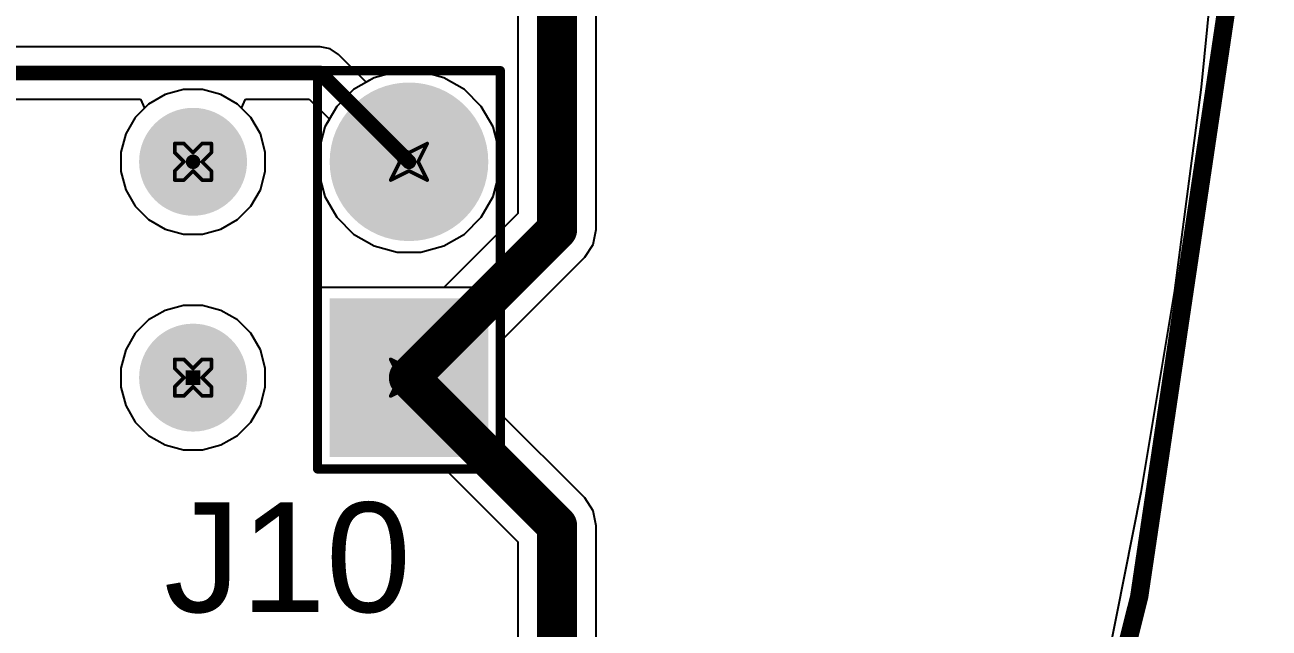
# Model space of a CAD drawing. Header units: inches. Extents: x -89 to 427, y -87 to 99.
# Drawn here: x 70.15 to 87.44, y -17.47 to -9.08 of the extents above; entities that cross this region are included whole.
import ezdxf

# ---------------------------------------------------------------- set-up
doc = ezdxf.new("R2010")
doc.units = ezdxf.units.IN
for name, color, linetype in [('Board_Outline', 56, 'Continuous'), ('Bottom Layer', 5, 'Continuous'), ('Bottom Solder', 6, 'Continuous'), ('Drill Drawing', 1, 'Continuous'), ('Multi-Layer', 9, 'Continuous'), ('Pad Holes', 156, 'Continuous'), ('Top Layer', 1, 'Continuous'), ('Top Overlay', 2, 'Continuous'), ('Top Solder', 216, 'Continuous')]:
    doc.layers.add(name, color=color, linetype=linetype)
doc.styles.add('Arial', font='', dxfattribs={"height": 0.2})
doc.styles.get('Arial').set_extended_font_data('Arial')

msp = doc.modelspace()

# ---------------------------------------------------------------- hatches: boundary and pattern name
at = {"layer": 'Bottom Layer'}
h = msp.add_hatch(color=5, dxfattribs=at)
edge = h.paths.add_edge_path()
edge.add_arc((75.489, -10.988), 1, 0, 360)
h = msp.add_hatch(color=5, dxfattribs=at)
edge = h.paths.add_edge_path()
edge.add_arc((75.489, -10.988), 1, 0, 360)
msp.add_hatch(color=5, dxfattribs=at).paths.add_polyline_path([(74.489, -14.988), (74.489, -12.988), (76.489, -12.988), (76.489, -14.988)])
msp.add_hatch(color=5, dxfattribs=at).paths.add_polyline_path([(74.489, -14.988), (74.489, -12.988), (76.489, -12.988), (76.489, -14.988)])
at = {"layer": 'Bottom Solder'}
h = msp.add_hatch(color=6, dxfattribs=at)
edge = h.paths.add_edge_path()
edge.add_arc((75.489, -10.988), 1.102, 0, 360)
h = msp.add_hatch(color=6, dxfattribs=at)
edge = h.paths.add_edge_path()
edge.add_arc((75.489, -10.988), 1.102, 0, 360)
h = msp.add_hatch(color=6, dxfattribs=at)
edge = h.paths.add_edge_path()
edge.add_arc((72.489, -10.988), 0.102, 0, 360)
for points in [[(74.387, -15.09), (74.387, -12.887), (76.59, -12.887), (76.59, -15.09)], [(74.387, -15.09), (74.387, -12.887), (76.59, -12.887), (76.59, -15.09)], [(72.387, -14.09), (72.387, -13.887), (72.59, -13.887), (72.59, -14.09)]]:
    msp.add_hatch(color=6, dxfattribs=at).paths.add_polyline_path(points)
at = {"layer": 'Multi-Layer'}
h = msp.add_hatch(color=9, dxfattribs=at)
edge = h.paths.add_edge_path()
edge.add_arc((75.489, -10.988), 1, 0, 360)
h = msp.add_hatch(color=9, dxfattribs=at)
edge = h.paths.add_edge_path()
edge.add_arc((75.489, -10.988), 1, 0, 360)
msp.add_hatch(color=9, dxfattribs=at).paths.add_polyline_path([(74.489, -14.988), (74.489, -12.988), (76.489, -12.988), (76.489, -14.988)])
msp.add_hatch(color=9, dxfattribs=at).paths.add_polyline_path([(74.489, -14.988), (74.489, -12.988), (76.489, -12.988), (76.489, -14.988)])
at = {"layer": 'Pad Holes'}
h = msp.add_hatch(color=7, dxfattribs=at)
edge = h.paths.add_edge_path()
edge.add_arc((72.489, -10.988), 0.75, 0, 360)
h = msp.add_hatch(color=7, dxfattribs=at)
edge = h.paths.add_edge_path()
edge.add_arc((75.489, -10.988), 0.6, 0, 360)
h = msp.add_hatch(color=7, dxfattribs=at)
edge = h.paths.add_edge_path()
edge.add_arc((75.489, -10.988), 0.6, 0, 360)
h = msp.add_hatch(color=7, dxfattribs=at)
edge = h.paths.add_edge_path()
edge.add_arc((72.489, -13.988), 0.75, 0, 360)
h = msp.add_hatch(color=7, dxfattribs=at)
edge = h.paths.add_edge_path()
edge.add_arc((75.489, -13.988), 0.6, 0, 360)
h = msp.add_hatch(color=7, dxfattribs=at)
edge = h.paths.add_edge_path()
edge.add_arc((75.489, -13.988), 0.6, 0, 360)
at = {"layer": 'Top Layer'}
h = msp.add_hatch(color=1, dxfattribs=at)
edge = h.paths.add_edge_path()
edge.add_arc((75.489, -10.988), 1, 0, 360)
h = msp.add_hatch(color=1, dxfattribs=at)
edge = h.paths.add_edge_path()
edge.add_arc((75.489, -10.988), 1, 0, 360)
msp.add_hatch(color=1, dxfattribs=at).paths.add_polyline_path([(74.489, -14.988), (74.489, -12.988), (76.489, -12.988), (76.489, -14.988)])
msp.add_hatch(color=1, dxfattribs=at).paths.add_polyline_path([(74.489, -14.988), (74.489, -12.988), (76.489, -12.988), (76.489, -14.988)])
at = {"layer": 'Top Solder'}
h = msp.add_hatch(color=216, dxfattribs=at)
edge = h.paths.add_edge_path()
edge.add_arc((75.489, -10.988), 1.102, 0, 360)
h = msp.add_hatch(color=216, dxfattribs=at)
edge = h.paths.add_edge_path()
edge.add_arc((75.489, -10.988), 1.102, 0, 360)
h = msp.add_hatch(color=216, dxfattribs=at)
edge = h.paths.add_edge_path()
edge.add_arc((72.489, -10.988), 0.102, 0, 360)
for points in [[(74.387, -15.09), (74.387, -12.887), (76.59, -12.887), (76.59, -15.09)], [(74.387, -15.09), (74.387, -12.887), (76.59, -12.887), (76.59, -15.09)], [(72.387, -14.09), (72.387, -13.887), (72.59, -13.887), (72.59, -14.09)]]:
    msp.add_hatch(color=216, dxfattribs=at).paths.add_polyline_path(points)

# ---------------------------------------------------------------- linework, layer by layer
at = {"layer": 'Board_Outline'}
msp.add_lwpolyline([(87.312, 0, 0.254, 0.254, 1), (-87.312, 0, 0.254, 0.254, 1)], format="xyseb", close=True, dxfattribs=at)
at = {"layer": 'Bottom Layer'}
for p, q in [((86.774, -7.115), (86.495, -9.95)), ((78.09, -11.931), (78.09, -7.695)), ((77.002, -7.92), (77.002, -11.706)), ((74.254, -9.391), (69.875, -9.391)), ((74.393, -9.419), (74.254, -9.391)), ((74.254, -9.391), (74.254, -9.391)), ((74.51, -9.497), (74.393, -9.419)), ((74.896, -9.883), (74.51, -9.497)), ((75.005, -9.82), (74.896, -9.883)), ((75.324, -9.734), (75.005, -9.82)), ((75.654, -9.734), (75.324, -9.734)), ((75.973, -9.82), (75.654, -9.734)), ((76.259, -9.985), (75.973, -9.82)), ((76.492, -10.218), (76.259, -9.985)), ((86.495, -9.95), (86.123, -12.775)), ((70.026, -10.116), (71.761, -10.116)), ((71.761, -10.116), (71.814, -10.243)), ((73.163, -10.243), (73.216, -10.116)), ((73.216, -10.116), (74.104, -10.116)), ((74.104, -10.116), (74.383, -10.395)), ((71.685, -10.372), (71.553, -10.601)), ((71.814, -10.243), (71.685, -10.372)), ((73.292, -10.372), (73.163, -10.243)), ((73.424, -10.601), (73.292, -10.372)), ((76.657, -10.504), (76.492, -10.218)), ((74.32, -10.504), (74.235, -10.823)), ((74.383, -10.395), (74.32, -10.504)), ((76.743, -10.823), (76.657, -10.504)), ((71.553, -10.601), (71.485, -10.856)), ((73.493, -10.856), (73.424, -10.601)), ((71.485, -10.856), (71.485, -11.121)), ((73.493, -11.121), (73.493, -10.856)), ((74.235, -10.823), (74.235, -11.153)), ((76.743, -11.153), (76.743, -10.823)), ((71.485, -11.121), (71.553, -11.376)), ((73.424, -11.376), (73.493, -11.121)), ((74.235, -11.153), (74.32, -11.472)), ((76.657, -11.472), (76.743, -11.153)), ((71.553, -11.376), (71.685, -11.605)), ((73.292, -11.605), (73.424, -11.376)), ((74.32, -11.472), (74.485, -11.758)), ((76.492, -11.758), (76.657, -11.472)), ((71.685, -11.605), (71.872, -11.792)), ((73.105, -11.792), (73.292, -11.605)), ((77.002, -11.706), (75.974, -12.734)), ((71.872, -11.792), (72.101, -11.924)), ((72.101, -11.924), (72.357, -11.992)), ((72.621, -11.992), (72.876, -11.924)), ((72.876, -11.924), (73.105, -11.792)), ((74.485, -11.758), (74.719, -11.992)), ((76.259, -11.992), (76.492, -11.758)), ((72.357, -11.992), (72.621, -11.992)), ((74.719, -11.992), (75.005, -12.157)), ((75.973, -12.157), (76.259, -11.992)), ((78.049, -12.139), (78.09, -11.931)), ((75.005, -12.157), (75.324, -12.242)), ((75.324, -12.242), (75.654, -12.242)), ((75.654, -12.242), (75.973, -12.157)), ((77.931, -12.315), (78.049, -12.139)), ((76.743, -13.503), (77.931, -12.315)), ((75.974, -12.734), (74.235, -12.734)), ((74.235, -12.734), (74.235, -15.242)), ((86.123, -12.775), (85.659, -15.586)), ((72.101, -13.053), (71.872, -13.185)), ((72.357, -12.984), (72.101, -13.053)), ((72.621, -12.984), (72.357, -12.984)), ((72.876, -13.053), (72.621, -12.984)), ((73.105, -13.185), (72.876, -13.053)), ((71.872, -13.185), (71.685, -13.372)), ((73.292, -13.372), (73.105, -13.185)), ((71.685, -13.372), (71.553, -13.601)), ((73.424, -13.601), (73.292, -13.372)), ((71.553, -13.601), (71.485, -13.856)), ((73.493, -13.856), (73.424, -13.601)), ((76.743, -14.473), (76.743, -13.503)), ((71.485, -13.856), (71.485, -14.121)), ((73.493, -14.121), (73.493, -13.856)), ((71.485, -14.121), (71.553, -14.376)), ((73.424, -14.376), (73.493, -14.121)), ((71.553, -14.376), (71.685, -14.605)), ((73.292, -14.605), (73.424, -14.376)), ((77.931, -15.661), (76.743, -14.473)), ((71.685, -14.605), (71.872, -14.792)), ((73.105, -14.792), (73.292, -14.605)), ((71.872, -14.792), (72.101, -14.924)), ((72.876, -14.924), (73.105, -14.792)), ((72.101, -14.924), (72.357, -14.992)), ((72.357, -14.992), (72.621, -14.992)), ((72.621, -14.992), (72.876, -14.924)), ((74.235, -15.242), (75.974, -15.242)), ((75.974, -15.242), (77.002, -16.271)), ((78.049, -15.838), (77.931, -15.661)), ((85.659, -15.586), (85.103, -18.38)), ((78.09, -16.046), (78.049, -15.838)), ((78.09, -20.282), (78.09, -16.046)), ((77.002, -16.271), (77.002, -20.057))]:
    msp.add_line(p, q, dxfattribs=at)
for points in [[(77.546, -11.931, 0.559, 0.559, 0), (77.546, -7.695, 0.559, 0.559, 0)], [(69.875, -9.754, 0.203, 0.203, 0), (74.254, -9.754, 0.203, 0.203, 0)], [(74.254, -9.754, 0.203, 0.203, 0), (75.489, -10.988, 0.203, 0.203, 0)], [(75.489, -13.988, 0.559, 0.559, 0), (77.546, -11.931, 0.559, 0.559, 0)], [(75.489, -13.988, 0.559, 0.559, 0), (77.546, -16.046, 0.559, 0.559, 0)], [(77.546, -20.282, 0.559, 0.559, 0), (77.546, -16.046, 0.559, 0.559, 0)]]:
    msp.add_lwpolyline(points, format="xyseb", dxfattribs=at)
for points in [[(74.203, -9.754, 0.102, 0.102, 1), (74.305, -9.754, 0.102, 0.102, 1)], [(74.203, -9.754, 0.102, 0.102, 1), (74.305, -9.754, 0.102, 0.102, 1)], [(75.438, -10.988, 0.102, 0.102, 1), (75.54, -10.988, 0.102, 0.102, 1)], [(77.406, -11.931, 0.279, 0.279, 1), (77.686, -11.931, 0.279, 0.279, 1)], [(77.406, -11.931, 0.279, 0.279, 1), (77.686, -11.931, 0.279, 0.279, 1)], [(75.349, -13.988, 0.279, 0.279, 1), (75.629, -13.988, 0.279, 0.279, 1)], [(75.349, -13.988, 0.279, 0.279, 1), (75.629, -13.988, 0.279, 0.279, 1)], [(77.406, -16.046, 0.279, 0.279, 1), (77.686, -16.046, 0.279, 0.279, 1)], [(77.406, -16.046, 0.279, 0.279, 1), (77.686, -16.046, 0.279, 0.279, 1)]]:
    msp.add_lwpolyline(points, format="xyseb", close=True, dxfattribs=at)
at = {"layer": 'Drill Drawing'}
for points in [[(72.235, -10.861, 0.0508, 0.0508, 0), (72.235, -10.734, 0.0508, 0.0508, 0)], [(72.235, -10.734, 0.0508, 0.0508, 0), (72.362, -10.734, 0.0508, 0.0508, 0)], [(72.362, -10.734, 0.0508, 0.0508, 0), (72.489, -10.861, 0.0508, 0.0508, 0)], [(72.489, -10.861, 0.0508, 0.0508, 0), (72.616, -10.734, 0.0508, 0.0508, 0)], [(72.616, -10.734, 0.0508, 0.0508, 0), (72.743, -10.734, 0.0508, 0.0508, 0)], [(72.743, -10.861, 0.0508, 0.0508, 0), (72.743, -10.734, 0.0508, 0.0508, 0)], [(75.235, -10.734, 0.0508, 0.0508, 0), (75.489, -10.861, 0.0508, 0.0508, 0)], [(75.235, -10.734, 0.0508, 0.0508, 0), (75.362, -10.988, 0.0508, 0.0508, 0)], [(75.489, -10.861, 0.0508, 0.0508, 0), (75.743, -10.734, 0.0508, 0.0508, 0)], [(75.616, -10.988, 0.0508, 0.0508, 0), (75.743, -10.734, 0.0508, 0.0508, 0)], [(72.235, -10.861, 0.0508, 0.0508, 0), (72.362, -10.988, 0.0508, 0.0508, 0)], [(72.616, -10.988, 0.0508, 0.0508, 0), (72.743, -10.861, 0.0508, 0.0508, 0)], [(72.235, -11.115, 0.0508, 0.0508, 0), (72.362, -10.988, 0.0508, 0.0508, 0)], [(72.616, -10.988, 0.0508, 0.0508, 0), (72.743, -11.115, 0.0508, 0.0508, 0)], [(75.235, -11.242, 0.0508, 0.0508, 0), (75.362, -10.988, 0.0508, 0.0508, 0)], [(75.616, -10.988, 0.0508, 0.0508, 0), (75.743, -11.242, 0.0508, 0.0508, 0)], [(72.235, -11.242, 0.0508, 0.0508, 0), (72.235, -11.115, 0.0508, 0.0508, 0)], [(72.235, -11.242, 0.0508, 0.0508, 0), (72.362, -11.242, 0.0508, 0.0508, 0)], [(72.362, -11.242, 0.0508, 0.0508, 0), (72.489, -11.115, 0.0508, 0.0508, 0)], [(72.489, -11.115, 0.0508, 0.0508, 0), (72.616, -11.242, 0.0508, 0.0508, 0)], [(72.616, -11.242, 0.0508, 0.0508, 0), (72.743, -11.242, 0.0508, 0.0508, 0)], [(72.743, -11.242, 0.0508, 0.0508, 0), (72.743, -11.115, 0.0508, 0.0508, 0)], [(75.235, -11.242, 0.0508, 0.0508, 0), (75.489, -11.115, 0.0508, 0.0508, 0)], [(75.489, -11.115, 0.0508, 0.0508, 0), (75.743, -11.242, 0.0508, 0.0508, 0)], [(72.235, -13.861, 0.0508, 0.0508, 0), (72.235, -13.734, 0.0508, 0.0508, 0)], [(72.235, -13.734, 0.0508, 0.0508, 0), (72.362, -13.734, 0.0508, 0.0508, 0)], [(72.362, -13.734, 0.0508, 0.0508, 0), (72.489, -13.861, 0.0508, 0.0508, 0)], [(72.489, -13.861, 0.0508, 0.0508, 0), (72.616, -13.734, 0.0508, 0.0508, 0)], [(72.616, -13.734, 0.0508, 0.0508, 0), (72.743, -13.734, 0.0508, 0.0508, 0)], [(72.743, -13.861, 0.0508, 0.0508, 0), (72.743, -13.734, 0.0508, 0.0508, 0)], [(75.235, -13.734, 0.0508, 0.0508, 0), (75.489, -13.861, 0.0508, 0.0508, 0)], [(75.235, -13.734, 0.0508, 0.0508, 0), (75.362, -13.988, 0.0508, 0.0508, 0)], [(75.489, -13.861, 0.0508, 0.0508, 0), (75.743, -13.734, 0.0508, 0.0508, 0)], [(75.616, -13.988, 0.0508, 0.0508, 0), (75.743, -13.734, 0.0508, 0.0508, 0)], [(72.235, -13.861, 0.0508, 0.0508, 0), (72.362, -13.988, 0.0508, 0.0508, 0)], [(72.235, -14.115, 0.0508, 0.0508, 0), (72.362, -13.988, 0.0508, 0.0508, 0)], [(72.616, -13.988, 0.0508, 0.0508, 0), (72.743, -13.861, 0.0508, 0.0508, 0)], [(72.616, -13.988, 0.0508, 0.0508, 0), (72.743, -14.115, 0.0508, 0.0508, 0)], [(75.235, -14.242, 0.0508, 0.0508, 0), (75.362, -13.988, 0.0508, 0.0508, 0)], [(75.616, -13.988, 0.0508, 0.0508, 0), (75.743, -14.242, 0.0508, 0.0508, 0)], [(72.235, -14.242, 0.0508, 0.0508, 0), (72.235, -14.115, 0.0508, 0.0508, 0)], [(72.362, -14.242, 0.0508, 0.0508, 0), (72.489, -14.115, 0.0508, 0.0508, 0)], [(72.489, -14.115, 0.0508, 0.0508, 0), (72.616, -14.242, 0.0508, 0.0508, 0)], [(72.743, -14.242, 0.0508, 0.0508, 0), (72.743, -14.115, 0.0508, 0.0508, 0)], [(75.235, -14.242, 0.0508, 0.0508, 0), (75.489, -14.115, 0.0508, 0.0508, 0)], [(75.489, -14.115, 0.0508, 0.0508, 0), (75.743, -14.242, 0.0508, 0.0508, 0)], [(72.235, -14.242, 0.0508, 0.0508, 0), (72.362, -14.242, 0.0508, 0.0508, 0)], [(72.616, -14.242, 0.0508, 0.0508, 0), (72.743, -14.242, 0.0508, 0.0508, 0)]]:
    msp.add_lwpolyline(points, format="xyseb", dxfattribs=at)
for points in [[(72.222, -10.734, 0.0254, 0.0254, 1), (72.248, -10.734, 0.0254, 0.0254, 1)], [(72.222, -10.734, 0.0254, 0.0254, 1), (72.248, -10.734, 0.0254, 0.0254, 1)], [(72.349, -10.734, 0.0254, 0.0254, 1), (72.375, -10.734, 0.0254, 0.0254, 1)], [(72.349, -10.734, 0.0254, 0.0254, 1), (72.375, -10.734, 0.0254, 0.0254, 1)], [(72.603, -10.734, 0.0254, 0.0254, 1), (72.629, -10.734, 0.0254, 0.0254, 1)], [(72.603, -10.734, 0.0254, 0.0254, 1), (72.629, -10.734, 0.0254, 0.0254, 1)], [(72.73, -10.734, 0.0254, 0.0254, 1), (72.756, -10.734, 0.0254, 0.0254, 1)], [(72.73, -10.734, 0.0254, 0.0254, 1), (72.756, -10.734, 0.0254, 0.0254, 1)], [(75.222, -10.734, 0.0254, 0.0254, 1), (75.247, -10.734, 0.0254, 0.0254, 1)], [(75.222, -10.734, 0.0254, 0.0254, 1), (75.247, -10.734, 0.0254, 0.0254, 1)], [(75.73, -10.734, 0.0254, 0.0254, 1), (75.755, -10.734, 0.0254, 0.0254, 1)], [(75.73, -10.734, 0.0254, 0.0254, 1), (75.755, -10.734, 0.0254, 0.0254, 1)], [(72.222, -10.861, 0.0254, 0.0254, 1), (72.248, -10.861, 0.0254, 0.0254, 1)], [(72.222, -10.861, 0.0254, 0.0254, 1), (72.248, -10.861, 0.0254, 0.0254, 1)], [(72.476, -10.861, 0.0254, 0.0254, 1), (72.502, -10.861, 0.0254, 0.0254, 1)], [(72.476, -10.861, 0.0254, 0.0254, 1), (72.502, -10.861, 0.0254, 0.0254, 1)], [(72.73, -10.861, 0.0254, 0.0254, 1), (72.756, -10.861, 0.0254, 0.0254, 1)], [(72.73, -10.861, 0.0254, 0.0254, 1), (72.756, -10.861, 0.0254, 0.0254, 1)], [(75.476, -10.861, 0.0254, 0.0254, 1), (75.501, -10.861, 0.0254, 0.0254, 1)], [(75.476, -10.861, 0.0254, 0.0254, 1), (75.501, -10.861, 0.0254, 0.0254, 1)], [(72.349, -10.988, 0.0254, 0.0254, 1), (72.375, -10.988, 0.0254, 0.0254, 1)], [(72.349, -10.988, 0.0254, 0.0254, 1), (72.375, -10.988, 0.0254, 0.0254, 1)], [(72.603, -10.988, 0.0254, 0.0254, 1), (72.629, -10.988, 0.0254, 0.0254, 1)], [(72.603, -10.988, 0.0254, 0.0254, 1), (72.629, -10.988, 0.0254, 0.0254, 1)], [(75.349, -10.988, 0.0254, 0.0254, 1), (75.374, -10.988, 0.0254, 0.0254, 1)], [(75.349, -10.988, 0.0254, 0.0254, 1), (75.374, -10.988, 0.0254, 0.0254, 1)], [(75.603, -10.988, 0.0254, 0.0254, 1), (75.629, -10.988, 0.0254, 0.0254, 1)], [(75.603, -10.988, 0.0254, 0.0254, 1), (75.629, -10.988, 0.0254, 0.0254, 1)], [(72.222, -11.115, 0.0254, 0.0254, 1), (72.248, -11.115, 0.0254, 0.0254, 1)], [(72.222, -11.115, 0.0254, 0.0254, 1), (72.248, -11.115, 0.0254, 0.0254, 1)], [(72.222, -11.242, 0.0254, 0.0254, 1), (72.248, -11.242, 0.0254, 0.0254, 1)], [(72.222, -11.242, 0.0254, 0.0254, 1), (72.248, -11.242, 0.0254, 0.0254, 1)], [(72.349, -11.242, 0.0254, 0.0254, 1), (72.375, -11.242, 0.0254, 0.0254, 1)], [(72.349, -11.242, 0.0254, 0.0254, 1), (72.375, -11.242, 0.0254, 0.0254, 1)], [(72.476, -11.115, 0.0254, 0.0254, 1), (72.502, -11.115, 0.0254, 0.0254, 1)], [(72.476, -11.115, 0.0254, 0.0254, 1), (72.502, -11.115, 0.0254, 0.0254, 1)], [(72.603, -11.242, 0.0254, 0.0254, 1), (72.629, -11.242, 0.0254, 0.0254, 1)], [(72.603, -11.242, 0.0254, 0.0254, 1), (72.629, -11.242, 0.0254, 0.0254, 1)], [(72.73, -11.115, 0.0254, 0.0254, 1), (72.756, -11.115, 0.0254, 0.0254, 1)], [(72.73, -11.115, 0.0254, 0.0254, 1), (72.756, -11.115, 0.0254, 0.0254, 1)], [(72.73, -11.242, 0.0254, 0.0254, 1), (72.756, -11.242, 0.0254, 0.0254, 1)], [(72.73, -11.242, 0.0254, 0.0254, 1), (72.756, -11.242, 0.0254, 0.0254, 1)], [(75.222, -11.242, 0.0254, 0.0254, 1), (75.247, -11.242, 0.0254, 0.0254, 1)], [(75.222, -11.242, 0.0254, 0.0254, 1), (75.247, -11.242, 0.0254, 0.0254, 1)], [(75.476, -11.115, 0.0254, 0.0254, 1), (75.501, -11.115, 0.0254, 0.0254, 1)], [(75.476, -11.115, 0.0254, 0.0254, 1), (75.501, -11.115, 0.0254, 0.0254, 1)], [(75.73, -11.242, 0.0254, 0.0254, 1), (75.755, -11.242, 0.0254, 0.0254, 1)], [(75.73, -11.242, 0.0254, 0.0254, 1), (75.755, -11.242, 0.0254, 0.0254, 1)], [(72.222, -13.734, 0.0254, 0.0254, 1), (72.248, -13.734, 0.0254, 0.0254, 1)], [(72.222, -13.734, 0.0254, 0.0254, 1), (72.248, -13.734, 0.0254, 0.0254, 1)], [(72.349, -13.734, 0.0254, 0.0254, 1), (72.375, -13.734, 0.0254, 0.0254, 1)], [(72.349, -13.734, 0.0254, 0.0254, 1), (72.375, -13.734, 0.0254, 0.0254, 1)], [(72.603, -13.734, 0.0254, 0.0254, 1), (72.629, -13.734, 0.0254, 0.0254, 1)], [(72.603, -13.734, 0.0254, 0.0254, 1), (72.629, -13.734, 0.0254, 0.0254, 1)], [(72.73, -13.734, 0.0254, 0.0254, 1), (72.756, -13.734, 0.0254, 0.0254, 1)], [(72.73, -13.734, 0.0254, 0.0254, 1), (72.756, -13.734, 0.0254, 0.0254, 1)], [(75.222, -13.734, 0.0254, 0.0254, 1), (75.247, -13.734, 0.0254, 0.0254, 1)], [(75.222, -13.734, 0.0254, 0.0254, 1), (75.247, -13.734, 0.0254, 0.0254, 1)], [(75.73, -13.734, 0.0254, 0.0254, 1), (75.755, -13.734, 0.0254, 0.0254, 1)], [(75.73, -13.734, 0.0254, 0.0254, 1), (75.755, -13.734, 0.0254, 0.0254, 1)], [(72.222, -13.861, 0.0254, 0.0254, 1), (72.248, -13.861, 0.0254, 0.0254, 1)], [(72.222, -13.861, 0.0254, 0.0254, 1), (72.248, -13.861, 0.0254, 0.0254, 1)], [(72.349, -13.988, 0.0254, 0.0254, 1), (72.375, -13.988, 0.0254, 0.0254, 1)], [(72.349, -13.988, 0.0254, 0.0254, 1), (72.375, -13.988, 0.0254, 0.0254, 1)], [(72.476, -13.861, 0.0254, 0.0254, 1), (72.502, -13.861, 0.0254, 0.0254, 1)], [(72.476, -13.861, 0.0254, 0.0254, 1), (72.502, -13.861, 0.0254, 0.0254, 1)], [(72.603, -13.988, 0.0254, 0.0254, 1), (72.629, -13.988, 0.0254, 0.0254, 1)], [(72.603, -13.988, 0.0254, 0.0254, 1), (72.629, -13.988, 0.0254, 0.0254, 1)], [(72.73, -13.861, 0.0254, 0.0254, 1), (72.756, -13.861, 0.0254, 0.0254, 1)], [(72.73, -13.861, 0.0254, 0.0254, 1), (72.756, -13.861, 0.0254, 0.0254, 1)], [(75.349, -13.988, 0.0254, 0.0254, 1), (75.374, -13.988, 0.0254, 0.0254, 1)], [(75.349, -13.988, 0.0254, 0.0254, 1), (75.374, -13.988, 0.0254, 0.0254, 1)], [(75.476, -13.861, 0.0254, 0.0254, 1), (75.501, -13.861, 0.0254, 0.0254, 1)], [(75.476, -13.861, 0.0254, 0.0254, 1), (75.501, -13.861, 0.0254, 0.0254, 1)], [(75.603, -13.988, 0.0254, 0.0254, 1), (75.629, -13.988, 0.0254, 0.0254, 1)], [(75.603, -13.988, 0.0254, 0.0254, 1), (75.629, -13.988, 0.0254, 0.0254, 1)], [(72.222, -14.115, 0.0254, 0.0254, 1), (72.248, -14.115, 0.0254, 0.0254, 1)], [(72.222, -14.115, 0.0254, 0.0254, 1), (72.248, -14.115, 0.0254, 0.0254, 1)], [(72.476, -14.115, 0.0254, 0.0254, 1), (72.502, -14.115, 0.0254, 0.0254, 1)], [(72.476, -14.115, 0.0254, 0.0254, 1), (72.502, -14.115, 0.0254, 0.0254, 1)], [(72.73, -14.115, 0.0254, 0.0254, 1), (72.756, -14.115, 0.0254, 0.0254, 1)], [(72.73, -14.115, 0.0254, 0.0254, 1), (72.756, -14.115, 0.0254, 0.0254, 1)], [(75.476, -14.115, 0.0254, 0.0254, 1), (75.501, -14.115, 0.0254, 0.0254, 1)], [(75.476, -14.115, 0.0254, 0.0254, 1), (75.501, -14.115, 0.0254, 0.0254, 1)], [(72.222, -14.242, 0.0254, 0.0254, 1), (72.248, -14.242, 0.0254, 0.0254, 1)], [(72.222, -14.242, 0.0254, 0.0254, 1), (72.248, -14.242, 0.0254, 0.0254, 1)], [(72.349, -14.242, 0.0254, 0.0254, 1), (72.375, -14.242, 0.0254, 0.0254, 1)], [(72.349, -14.242, 0.0254, 0.0254, 1), (72.375, -14.242, 0.0254, 0.0254, 1)], [(72.603, -14.242, 0.0254, 0.0254, 1), (72.629, -14.242, 0.0254, 0.0254, 1)], [(72.603, -14.242, 0.0254, 0.0254, 1), (72.629, -14.242, 0.0254, 0.0254, 1)], [(72.73, -14.242, 0.0254, 0.0254, 1), (72.756, -14.242, 0.0254, 0.0254, 1)], [(72.73, -14.242, 0.0254, 0.0254, 1), (72.756, -14.242, 0.0254, 0.0254, 1)], [(75.222, -14.242, 0.0254, 0.0254, 1), (75.247, -14.242, 0.0254, 0.0254, 1)], [(75.222, -14.242, 0.0254, 0.0254, 1), (75.247, -14.242, 0.0254, 0.0254, 1)], [(75.73, -14.242, 0.0254, 0.0254, 1), (75.755, -14.242, 0.0254, 0.0254, 1)], [(75.73, -14.242, 0.0254, 0.0254, 1), (75.755, -14.242, 0.0254, 0.0254, 1)]]:
    msp.add_lwpolyline(points, format="xyseb", close=True, dxfattribs=at)
at = {"layer": 'Top Layer'}
for p, q in [((86.774, -7.115), (86.495, -9.95)), ((75.005, -9.82), (74.719, -9.985)), ((75.324, -9.734), (75.005, -9.82)), ((75.654, -9.734), (75.324, -9.734)), ((75.973, -9.82), (75.654, -9.734)), ((76.259, -9.985), (75.973, -9.82)), ((72.357, -9.984), (72.101, -10.053)), ((72.621, -9.984), (72.357, -9.984)), ((72.876, -10.053), (72.621, -9.984)), ((74.719, -9.985), (74.485, -10.218)), ((76.492, -10.218), (76.259, -9.985)), ((86.495, -9.95), (86.123, -12.775)), ((71.872, -10.185), (71.685, -10.372)), ((72.101, -10.053), (71.872, -10.185)), ((73.105, -10.185), (72.876, -10.053)), ((73.292, -10.372), (73.105, -10.185)), ((71.685, -10.372), (71.553, -10.601)), ((73.424, -10.601), (73.292, -10.372)), ((74.485, -10.218), (74.32, -10.504)), ((76.657, -10.504), (76.492, -10.218)), ((74.32, -10.504), (74.235, -10.823)), ((76.743, -10.823), (76.657, -10.504)), ((71.553, -10.601), (71.485, -10.856)), ((73.493, -10.856), (73.424, -10.601)), ((71.485, -10.856), (71.485, -11.121)), ((73.493, -11.121), (73.493, -10.856)), ((74.235, -10.823), (74.235, -11.153)), ((76.743, -11.153), (76.743, -10.823)), ((71.485, -11.121), (71.553, -11.376)), ((73.424, -11.376), (73.493, -11.121)), ((74.235, -11.153), (74.32, -11.472)), ((76.657, -11.472), (76.743, -11.153)), ((71.553, -11.376), (71.685, -11.605)), ((73.292, -11.605), (73.424, -11.376)), ((74.32, -11.472), (74.485, -11.758)), ((76.492, -11.758), (76.657, -11.472)), ((71.685, -11.605), (71.872, -11.792)), ((73.105, -11.792), (73.292, -11.605)), ((71.872, -11.792), (72.101, -11.924)), ((72.101, -11.924), (72.357, -11.992)), ((72.621, -11.992), (72.876, -11.924)), ((72.876, -11.924), (73.105, -11.792)), ((74.485, -11.758), (74.719, -11.992)), ((76.259, -11.992), (76.492, -11.758)), ((72.357, -11.992), (72.621, -11.992)), ((74.719, -11.992), (75.005, -12.157)), ((75.973, -12.157), (76.259, -11.992)), ((75.005, -12.157), (75.324, -12.242)), ((75.324, -12.242), (75.654, -12.242)), ((75.654, -12.242), (75.973, -12.157)), ((76.743, -12.734), (74.235, -12.734)), ((74.235, -12.734), (74.235, -15.242)), ((76.743, -15.242), (76.743, -12.734)), ((86.123, -12.775), (85.659, -15.586)), ((72.101, -13.053), (71.872, -13.185)), ((72.357, -12.984), (72.101, -13.053)), ((72.621, -12.984), (72.357, -12.984)), ((72.876, -13.053), (72.621, -12.984)), ((73.105, -13.185), (72.876, -13.053)), ((71.872, -13.185), (71.685, -13.372)), ((73.292, -13.372), (73.105, -13.185)), ((71.685, -13.372), (71.553, -13.601)), ((73.424, -13.601), (73.292, -13.372)), ((71.553, -13.601), (71.485, -13.856)), ((73.493, -13.856), (73.424, -13.601)), ((71.485, -13.856), (71.485, -14.121)), ((73.493, -14.121), (73.493, -13.856)), ((71.485, -14.121), (71.553, -14.376)), ((73.424, -14.376), (73.493, -14.121)), ((71.553, -14.376), (71.685, -14.605)), ((73.292, -14.605), (73.424, -14.376)), ((71.685, -14.605), (71.872, -14.792)), ((73.105, -14.792), (73.292, -14.605)), ((71.872, -14.792), (72.101, -14.924)), ((72.876, -14.924), (73.105, -14.792)), ((72.101, -14.924), (72.357, -14.992)), ((72.357, -14.992), (72.621, -14.992)), ((72.621, -14.992), (72.876, -14.924)), ((74.235, -15.242), (76.743, -15.242)), ((85.659, -15.586), (85.103, -18.38))]:
    msp.add_line(p, q, dxfattribs=at)
at = {"layer": 'Top Overlay'}
for points in [[(74.219, -15.258, 0.127, 0.127, 0), (74.219, -9.721, 0.127, 0.127, 0)], [(74.219, -9.721, 0.127, 0.127, 0), (76.759, -9.721, 0.127, 0.127, 0)], [(76.759, -15.258, 0.127, 0.127, 0), (76.759, -9.721, 0.127, 0.127, 0)], [(74.219, -15.258, 0.127, 0.127, 0), (76.759, -15.258, 0.127, 0.127, 0)]]:
    msp.add_lwpolyline(points, format="xyseb", dxfattribs=at)
for points in [[(74.187, -9.721, 0.0635, 0.0635, 1), (74.251, -9.721, 0.0635, 0.0635, 1)], [(74.187, -9.721, 0.0635, 0.0635, 1), (74.251, -9.721, 0.0635, 0.0635, 1)], [(76.727, -9.721, 0.0635, 0.0635, 1), (76.791, -9.721, 0.0635, 0.0635, 1)], [(76.727, -9.721, 0.0635, 0.0635, 1), (76.791, -9.721, 0.0635, 0.0635, 1)], [(74.187, -15.258, 0.0635, 0.0635, 1), (74.251, -15.258, 0.0635, 0.0635, 1)], [(74.187, -15.258, 0.0635, 0.0635, 1), (74.251, -15.258, 0.0635, 0.0635, 1)], [(76.727, -15.258, 0.0635, 0.0635, 1), (76.791, -15.258, 0.0635, 0.0635, 1)], [(76.727, -15.258, 0.0635, 0.0635, 1), (76.791, -15.258, 0.0635, 0.0635, 1)]]:
    msp.add_lwpolyline(points, format="xyseb", close=True, dxfattribs=at)

# ---------------------------------------------------------------- texts
at = {"layer": 'Top Overlay', "style": 'Arial'}
msp.add_text('J10', height=1.524, dxfattribs=at).set_placement((72.085, -17.247))

doc.saveas('drawing.dxf')
